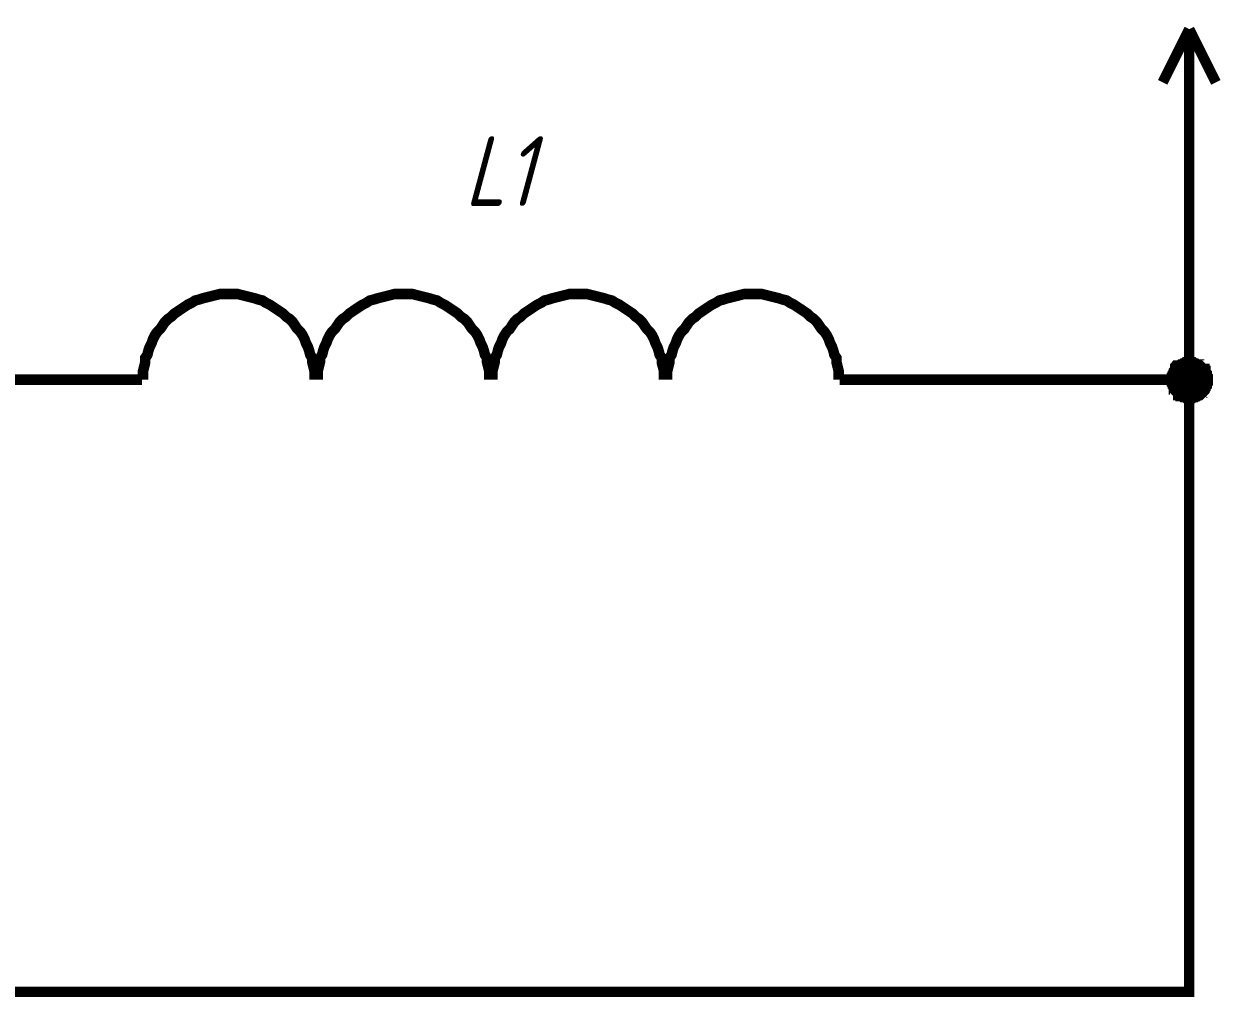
# Model space of a CAD drawing. Extents: x 260 to 1101, y 70 to 664.
# Drawn here: x 348.33 to 382.58, y 156.62 to 184.48 of the extents above; entities that cross this region are included whole.
import ezdxf

# ---------------------------------------------------------------- set-up
doc = ezdxf.new("R2010")
doc.units = 0
doc.header["$MEASUREMENT"] = 0
doc.layers.add('Sheet', color=255, linetype='CONTINUOUS')
doc.styles.add('GOST type A0', font='', dxfattribs={"oblique": 15, "height": 3.5})
doc.styles.get('GOST type A0').set_extended_font_data('GOST type A')

msp = doc.modelspace()

# ---------------------------------------------------------------- linework, layer by layer
at = {"layer": 'Sheet'}
for points, const_width in [([(381.673, 184.331), (380.912, 182.809)], 0.3), ([(381.673, 184.331), (382.434, 182.809)], 0.3), ([(381.673, 181.783), (381.673, 184.331)], 0.3), ([(381.673, 181.783), (381.673, 174.296), (381.673, 156.774), (339.188, 156.774)], 0.3), ([(354.188, 176.751), (354.064, 176.751), (353.94, 176.751), (353.815, 176.719), (353.691, 176.688), (353.567, 176.657), (353.443, 176.626), (353.349, 176.595), (353.225, 176.564), (353.132, 176.502), (353.008, 176.44), (352.915, 176.378), (352.822, 176.316), (352.728, 176.253), (352.635, 176.191), (352.542, 176.098), (352.449, 176.036), (352.356, 175.943), (352.294, 175.85), (352.231, 175.756), (352.138, 175.663), (352.076, 175.57), (352.014, 175.446), (351.983, 175.353), (351.921, 175.228), (351.89, 175.135), (351.859, 175.011), (351.797, 174.918), (351.797, 174.793), (351.766, 174.669), (351.735, 174.545), (351.735, 174.421), (351.735, 174.296)], 0.3), ([(356.641, 174.296), (356.641, 174.421), (356.641, 174.545), (356.61, 174.669), (356.579, 174.793), (356.579, 174.918), (356.517, 175.011), (356.486, 175.135), (356.455, 175.228), (356.393, 175.353), (356.362, 175.446), (356.3, 175.57), (356.238, 175.663), (356.145, 175.756), (356.082, 175.85), (356.02, 175.943), (355.927, 176.036), (355.834, 176.098), (355.741, 176.191), (355.648, 176.253), (355.554, 176.316), (355.461, 176.378), (355.368, 176.44), (355.244, 176.502), (355.151, 176.564), (355.027, 176.595), (354.933, 176.626), (354.809, 176.657), (354.685, 176.688), (354.561, 176.719), (354.436, 176.751), (354.312, 176.751), (354.188, 176.751)], 0.3), ([(359.188, 176.751), (359.064, 176.751), (358.94, 176.751), (358.815, 176.719), (358.691, 176.688), (358.567, 176.657), (358.443, 176.626), (358.35, 176.595), (358.225, 176.564), (358.132, 176.502), (358.008, 176.44), (357.915, 176.378), (357.822, 176.316), (357.728, 176.253), (357.635, 176.191), (357.542, 176.098), (357.449, 176.036), (357.356, 175.943), (357.294, 175.85), (357.231, 175.756), (357.138, 175.663), (357.076, 175.57), (357.014, 175.446), (356.983, 175.353), (356.921, 175.228), (356.89, 175.135), (356.859, 175.011), (356.797, 174.918), (356.797, 174.793), (356.766, 174.669), (356.735, 174.545), (356.735, 174.421), (356.735, 174.296)], 0.3), ([(361.641, 174.296), (361.641, 174.421), (361.641, 174.545), (361.61, 174.669), (361.579, 174.793), (361.579, 174.918), (361.517, 175.011), (361.486, 175.135), (361.455, 175.228), (361.393, 175.353), (361.362, 175.446), (361.3, 175.57), (361.238, 175.663), (361.145, 175.756), (361.082, 175.85), (361.02, 175.943), (360.927, 176.036), (360.834, 176.098), (360.741, 176.191), (360.648, 176.253), (360.555, 176.316), (360.461, 176.378), (360.368, 176.44), (360.244, 176.502), (360.151, 176.564), (360.027, 176.595), (359.933, 176.626), (359.809, 176.657), (359.685, 176.688), (359.561, 176.719), (359.436, 176.751), (359.312, 176.751), (359.188, 176.751)], 0.3), ([(364.188, 176.751), (364.064, 176.751), (363.94, 176.751), (363.815, 176.719), (363.691, 176.688), (363.567, 176.657), (363.443, 176.626), (363.35, 176.595), (363.225, 176.564), (363.132, 176.502), (363.008, 176.44), (362.915, 176.378), (362.822, 176.316), (362.728, 176.253), (362.635, 176.191), (362.542, 176.098), (362.449, 176.036), (362.356, 175.943), (362.294, 175.85), (362.232, 175.756), (362.138, 175.663), (362.076, 175.57), (362.014, 175.446), (361.983, 175.353), (361.921, 175.228), (361.89, 175.135), (361.859, 175.011), (361.797, 174.918), (361.797, 174.793), (361.766, 174.669), (361.735, 174.545), (361.735, 174.421), (361.735, 174.296)], 0.3), ([(366.642, 174.296), (366.642, 174.421), (366.642, 174.545), (366.61, 174.669), (366.579, 174.793), (366.579, 174.918), (366.517, 175.011), (366.486, 175.135), (366.455, 175.228), (366.393, 175.353), (366.362, 175.446), (366.3, 175.57), (366.238, 175.663), (366.145, 175.756), (366.082, 175.85), (366.02, 175.943), (365.927, 176.036), (365.834, 176.098), (365.741, 176.191), (365.648, 176.253), (365.555, 176.316), (365.461, 176.378), (365.368, 176.44), (365.244, 176.502), (365.151, 176.564), (365.027, 176.595), (364.933, 176.626), (364.809, 176.657), (364.685, 176.688), (364.561, 176.719), (364.437, 176.751), (364.312, 176.751), (364.188, 176.751)], 0.3), ([(369.188, 176.751), (369.064, 176.751), (368.94, 176.751), (368.815, 176.719), (368.691, 176.688), (368.567, 176.657), (368.443, 176.626), (368.35, 176.595), (368.225, 176.564), (368.132, 176.502), (368.008, 176.44), (367.915, 176.378), (367.822, 176.316), (367.728, 176.253), (367.635, 176.191), (367.542, 176.098), (367.449, 176.036), (367.356, 175.943), (367.294, 175.85), (367.232, 175.756), (367.138, 175.663), (367.076, 175.57), (367.014, 175.446), (366.983, 175.353), (366.921, 175.228), (366.89, 175.135), (366.859, 175.011), (366.797, 174.918), (366.797, 174.793), (366.766, 174.669), (366.735, 174.545), (366.735, 174.421), (366.735, 174.296)], 0.3), ([(371.642, 174.296), (371.642, 174.421), (371.642, 174.545), (371.61, 174.669), (371.579, 174.793), (371.579, 174.918), (371.517, 175.011), (371.486, 175.135), (371.455, 175.228), (371.393, 175.353), (371.362, 175.446), (371.3, 175.57), (371.238, 175.663), (371.145, 175.756), (371.083, 175.85), (371.02, 175.943), (370.927, 176.036), (370.834, 176.098), (370.741, 176.191), (370.648, 176.253), (370.555, 176.316), (370.461, 176.378), (370.368, 176.44), (370.244, 176.502), (370.151, 176.564), (370.027, 176.595), (369.933, 176.626), (369.809, 176.657), (369.685, 176.688), (369.561, 176.719), (369.437, 176.751), (369.312, 176.751), (369.188, 176.751)], 0.3), ([(381.176, 174.296), (381.176, 174.327), (381.176, 174.358), (381.176, 174.358), (381.176, 174.389), (381.176, 174.421), (381.207, 174.452), (381.207, 174.483), (381.207, 174.483), (381.238, 174.514), (381.238, 174.545), (381.238, 174.545), (381.269, 174.576), (381.269, 174.607), (381.3, 174.607), (381.3, 174.638), (381.331, 174.638), (381.331, 174.669), (381.362, 174.669), (381.362, 174.7), (381.393, 174.7), (381.424, 174.731), (381.424, 174.731), (381.455, 174.731), (381.486, 174.762), (381.486, 174.762), (381.517, 174.762), (381.548, 174.793), (381.58, 174.793), (381.611, 174.793), (381.611, 174.793), (381.642, 174.793), (381.673, 174.793)], 0.3), ([(381.176, 174.296), (381.176, 174.327), (381.176, 174.358), (381.176, 174.358), (381.176, 174.389), (381.176, 174.421), (381.207, 174.452), (381.207, 174.483), (381.207, 174.483), (381.238, 174.514), (381.238, 174.545), (381.238, 174.545), (381.269, 174.576), (381.269, 174.607), (381.3, 174.607), (381.3, 174.638), (381.331, 174.638), (381.331, 174.669), (381.362, 174.669), (381.362, 174.7), (381.393, 174.7), (381.424, 174.731), (381.424, 174.731), (381.455, 174.731), (381.486, 174.762), (381.486, 174.762), (381.517, 174.762), (381.548, 174.793), (381.58, 174.793), (381.611, 174.793), (381.611, 174.793), (381.642, 174.793), (381.673, 174.793)], 0.3), ([(381.176, 174.296), (381.176, 174.327), (381.176, 174.358), (381.176, 174.358), (381.176, 174.389), (381.176, 174.421), (381.207, 174.452), (381.207, 174.483), (381.207, 174.483), (381.238, 174.514), (381.238, 174.545), (381.238, 174.545), (381.269, 174.576), (381.269, 174.607), (381.3, 174.607), (381.3, 174.638), (381.331, 174.638), (381.331, 174.669), (381.362, 174.669), (381.362, 174.7), (381.393, 174.7), (381.424, 174.731), (381.424, 174.731), (381.455, 174.731), (381.486, 174.762), (381.486, 174.762), (381.517, 174.762), (381.548, 174.793), (381.58, 174.793), (381.611, 174.793), (381.611, 174.793), (381.642, 174.793), (381.673, 174.793)], 0.3), ([(381.176, 174.296), (381.176, 174.327), (381.176, 174.358), (381.176, 174.358), (381.176, 174.389), (381.176, 174.421), (381.207, 174.452), (381.207, 174.483), (381.207, 174.483), (381.238, 174.514), (381.238, 174.545), (381.238, 174.545), (381.269, 174.576), (381.269, 174.607), (381.3, 174.607), (381.3, 174.638), (381.331, 174.638), (381.331, 174.669), (381.362, 174.669), (381.362, 174.7), (381.393, 174.7), (381.424, 174.731), (381.424, 174.731), (381.455, 174.731), (381.486, 174.762), (381.486, 174.762), (381.517, 174.762), (381.548, 174.793), (381.58, 174.793), (381.611, 174.793), (381.611, 174.793), (381.642, 174.793), (381.673, 174.793)], 0.3), ([(381.176, 174.296), (381.176, 174.327), (381.176, 174.358), (381.176, 174.358), (381.176, 174.389), (381.176, 174.421), (381.207, 174.452), (381.207, 174.483), (381.207, 174.483), (381.238, 174.514), (381.238, 174.545), (381.238, 174.545), (381.269, 174.576), (381.269, 174.607), (381.3, 174.607), (381.3, 174.638), (381.331, 174.638), (381.331, 174.669), (381.362, 174.669), (381.362, 174.7), (381.393, 174.7), (381.424, 174.731), (381.424, 174.731), (381.455, 174.731), (381.486, 174.762), (381.486, 174.762), (381.517, 174.762), (381.548, 174.793), (381.58, 174.793), (381.611, 174.793), (381.611, 174.793), (381.642, 174.793), (381.673, 174.793)], 0.0991), ([(381.176, 174.296), (381.176, 174.327), (381.176, 174.358), (381.176, 174.358), (381.176, 174.389), (381.176, 174.421), (381.207, 174.452), (381.207, 174.483), (381.207, 174.483), (381.238, 174.514), (381.238, 174.545), (381.238, 174.545), (381.269, 174.576), (381.269, 174.607), (381.3, 174.607), (381.3, 174.638), (381.331, 174.638), (381.331, 174.669), (381.362, 174.669), (381.362, 174.7), (381.393, 174.7), (381.424, 174.731), (381.424, 174.731), (381.455, 174.731), (381.486, 174.762), (381.486, 174.762), (381.517, 174.762), (381.548, 174.793), (381.58, 174.793), (381.611, 174.793), (381.611, 174.793), (381.642, 174.793), (381.673, 174.793)], 0.0991), ([(381.176, 174.296), (381.176, 174.327), (381.176, 174.358), (381.176, 174.358), (381.176, 174.389), (381.176, 174.421), (381.207, 174.452), (381.207, 174.483), (381.207, 174.483), (381.238, 174.514), (381.238, 174.545), (381.238, 174.545), (381.269, 174.576), (381.269, 174.607), (381.3, 174.607), (381.3, 174.638), (381.331, 174.638), (381.331, 174.669), (381.362, 174.669), (381.362, 174.7), (381.393, 174.7), (381.424, 174.731), (381.424, 174.731), (381.455, 174.731), (381.486, 174.762), (381.486, 174.762), (381.517, 174.762), (381.548, 174.793), (381.58, 174.793), (381.611, 174.793), (381.611, 174.793), (381.642, 174.793), (381.673, 174.793)], 0.0991), ([(381.176, 174.296), (381.176, 174.327), (381.176, 174.358), (381.176, 174.358), (381.176, 174.389), (381.176, 174.421), (381.207, 174.452), (381.207, 174.483), (381.207, 174.483), (381.238, 174.514), (381.238, 174.545), (381.238, 174.545), (381.269, 174.576), (381.269, 174.607), (381.3, 174.607), (381.3, 174.638), (381.331, 174.638), (381.331, 174.669), (381.362, 174.669), (381.362, 174.7), (381.393, 174.7), (381.424, 174.731), (381.424, 174.731), (381.455, 174.731), (381.486, 174.762), (381.486, 174.762), (381.517, 174.762), (381.548, 174.793), (381.58, 174.793), (381.611, 174.793), (381.611, 174.793), (381.642, 174.793), (381.673, 174.793)], 0.0991), ([(381.673, 174.793), (381.673, 174.793)], 0.3), ([(381.673, 174.793), (381.704, 174.793), (381.735, 174.793), (381.735, 174.793), (381.766, 174.793), (381.797, 174.793), (381.828, 174.762), (381.859, 174.762), (381.859, 174.762), (381.89, 174.731), (381.921, 174.731), (381.952, 174.731), (381.952, 174.7), (381.983, 174.7), (382.014, 174.669), (382.014, 174.669), (382.045, 174.638), (382.045, 174.638), (382.076, 174.607), (382.107, 174.607), (382.107, 174.576), (382.107, 174.545), (382.139, 174.545), (382.139, 174.514), (382.17, 174.483), (382.17, 174.483), (382.17, 174.452), (382.17, 174.421), (382.201, 174.389), (382.201, 174.358), (382.201, 174.358), (382.201, 174.327), (382.201, 174.296)], 0.3), ([(381.673, 174.793), (381.673, 174.793)], 0.3), ([(381.673, 174.793), (381.704, 174.793), (381.735, 174.793), (381.735, 174.793), (381.766, 174.793), (381.797, 174.793), (381.828, 174.762), (381.859, 174.762), (381.859, 174.762), (381.89, 174.731), (381.921, 174.731), (381.952, 174.731), (381.952, 174.7), (381.983, 174.7), (382.014, 174.669), (382.014, 174.669), (382.045, 174.638), (382.045, 174.638), (382.076, 174.607), (382.107, 174.607), (382.107, 174.576), (382.107, 174.545), (382.139, 174.545), (382.139, 174.514), (382.17, 174.483), (382.17, 174.483), (382.17, 174.452), (382.17, 174.421), (382.201, 174.389), (382.201, 174.358), (382.201, 174.358), (382.201, 174.327), (382.201, 174.296)], 0.3), ([(381.673, 174.793), (381.673, 174.793)], 0.3), ([(381.673, 174.793), (381.704, 174.793), (381.735, 174.793), (381.735, 174.793), (381.766, 174.793), (381.797, 174.793), (381.828, 174.762), (381.859, 174.762), (381.859, 174.762), (381.89, 174.731), (381.921, 174.731), (381.952, 174.731), (381.952, 174.7), (381.983, 174.7), (382.014, 174.669), (382.014, 174.669), (382.045, 174.638), (382.045, 174.638), (382.076, 174.607), (382.107, 174.607), (382.107, 174.576), (382.107, 174.545), (382.139, 174.545), (382.139, 174.514), (382.17, 174.483), (382.17, 174.483), (382.17, 174.452), (382.17, 174.421), (382.201, 174.389), (382.201, 174.358), (382.201, 174.358), (382.201, 174.327), (382.201, 174.296)], 0.3), ([(381.673, 174.793), (381.673, 174.793)], 0.3), ([(381.673, 174.793), (381.704, 174.793), (381.735, 174.793), (381.735, 174.793), (381.766, 174.793), (381.797, 174.793), (381.828, 174.762), (381.859, 174.762), (381.859, 174.762), (381.89, 174.731), (381.921, 174.731), (381.952, 174.731), (381.952, 174.7), (381.983, 174.7), (382.014, 174.669), (382.014, 174.669), (382.045, 174.638), (382.045, 174.638), (382.076, 174.607), (382.107, 174.607), (382.107, 174.576), (382.107, 174.545), (382.139, 174.545), (382.139, 174.514), (382.17, 174.483), (382.17, 174.483), (382.17, 174.452), (382.17, 174.421), (382.201, 174.389), (382.201, 174.358), (382.201, 174.358), (382.201, 174.327), (382.201, 174.296)], 0.3), ([(381.673, 174.793), (381.673, 174.793)], 0.0991), ([(381.673, 174.793), (381.704, 174.793), (381.735, 174.793), (381.735, 174.793), (381.766, 174.793), (381.797, 174.793), (381.828, 174.762), (381.859, 174.762), (381.859, 174.762), (381.89, 174.731), (381.921, 174.731), (381.952, 174.731), (381.952, 174.7), (381.983, 174.7), (382.014, 174.669), (382.014, 174.669), (382.045, 174.638), (382.045, 174.638), (382.076, 174.607), (382.107, 174.607), (382.107, 174.576), (382.107, 174.545), (382.139, 174.545), (382.139, 174.514), (382.17, 174.483), (382.17, 174.483), (382.17, 174.452), (382.17, 174.421), (382.201, 174.389), (382.201, 174.358), (382.201, 174.358), (382.201, 174.327), (382.201, 174.296)], 0.0991), ([(381.673, 174.793), (381.673, 174.793)], 0.0991), ([(381.673, 174.793), (381.704, 174.793), (381.735, 174.793), (381.735, 174.793), (381.766, 174.793), (381.797, 174.793), (381.828, 174.762), (381.859, 174.762), (381.859, 174.762), (381.89, 174.731), (381.921, 174.731), (381.952, 174.731), (381.952, 174.7), (381.983, 174.7), (382.014, 174.669), (382.014, 174.669), (382.045, 174.638), (382.045, 174.638), (382.076, 174.607), (382.107, 174.607), (382.107, 174.576), (382.107, 174.545), (382.139, 174.545), (382.139, 174.514), (382.17, 174.483), (382.17, 174.483), (382.17, 174.452), (382.17, 174.421), (382.201, 174.389), (382.201, 174.358), (382.201, 174.358), (382.201, 174.327), (382.201, 174.296)], 0.0991), ([(381.673, 174.793), (381.673, 174.793)], 0.0991), ([(381.673, 174.793), (381.704, 174.793), (381.735, 174.793), (381.735, 174.793), (381.766, 174.793), (381.797, 174.793), (381.828, 174.762), (381.859, 174.762), (381.859, 174.762), (381.89, 174.731), (381.921, 174.731), (381.952, 174.731), (381.952, 174.7), (381.983, 174.7), (382.014, 174.669), (382.014, 174.669), (382.045, 174.638), (382.045, 174.638), (382.076, 174.607), (382.107, 174.607), (382.107, 174.576), (382.107, 174.545), (382.139, 174.545), (382.139, 174.514), (382.17, 174.483), (382.17, 174.483), (382.17, 174.452), (382.17, 174.421), (382.201, 174.389), (382.201, 174.358), (382.201, 174.358), (382.201, 174.327), (382.201, 174.296)], 0.0991), ([(381.673, 174.793), (381.673, 174.793)], 0.0991), ([(381.673, 174.793), (381.704, 174.793), (381.735, 174.793), (381.735, 174.793), (381.766, 174.793), (381.797, 174.793), (381.828, 174.762), (381.859, 174.762), (381.859, 174.762), (381.89, 174.731), (381.921, 174.731), (381.952, 174.731), (381.952, 174.7), (381.983, 174.7), (382.014, 174.669), (382.014, 174.669), (382.045, 174.638), (382.045, 174.638), (382.076, 174.607), (382.107, 174.607), (382.107, 174.576), (382.107, 174.545), (382.139, 174.545), (382.139, 174.514), (382.17, 174.483), (382.17, 174.483), (382.17, 174.452), (382.17, 174.421), (382.201, 174.389), (382.201, 174.358), (382.201, 174.358), (382.201, 174.327), (382.201, 174.296)], 0.0991), ([(314.219, 174.296), (339.188, 174.296), (349.188, 174.296)], 0.3), ([(351.704, 174.296), (349.188, 174.296)], 0.3), ([(371.673, 174.296), (374.188, 174.296)], 0.3), ([(374.188, 174.296), (381.673, 174.296)], 0.3), ([(381.673, 173.768), (381.642, 173.768), (381.611, 173.768), (381.611, 173.768), (381.58, 173.768), (381.548, 173.799), (381.517, 173.799), (381.486, 173.799), (381.486, 173.799), (381.455, 173.83), (381.424, 173.83), (381.424, 173.861), (381.393, 173.861), (381.362, 173.861), (381.362, 173.892), (381.331, 173.923), (381.331, 173.923), (381.3, 173.955), (381.3, 173.955), (381.269, 173.986), (381.269, 174.017), (381.238, 174.017), (381.238, 174.048), (381.238, 174.079), (381.207, 174.11), (381.207, 174.11), (381.207, 174.141), (381.176, 174.172), (381.176, 174.203), (381.176, 174.234), (381.176, 174.234), (381.176, 174.265), (381.176, 174.296)], 0.3), ([(381.176, 174.296), (381.176, 174.296)], 0.3), ([(381.673, 173.768), (381.642, 173.768), (381.611, 173.768), (381.611, 173.768), (381.58, 173.768), (381.548, 173.799), (381.517, 173.799), (381.486, 173.799), (381.486, 173.799), (381.455, 173.83), (381.424, 173.83), (381.424, 173.861), (381.393, 173.861), (381.362, 173.861), (381.362, 173.892), (381.331, 173.923), (381.331, 173.923), (381.3, 173.955), (381.3, 173.955), (381.269, 173.986), (381.269, 174.017), (381.238, 174.017), (381.238, 174.048), (381.238, 174.079), (381.207, 174.11), (381.207, 174.11), (381.207, 174.141), (381.176, 174.172), (381.176, 174.203), (381.176, 174.234), (381.176, 174.234), (381.176, 174.265), (381.176, 174.296)], 0.3), ([(381.176, 174.296), (381.176, 174.296)], 0.3), ([(381.673, 173.768), (381.642, 173.768), (381.611, 173.768), (381.611, 173.768), (381.58, 173.768), (381.548, 173.799), (381.517, 173.799), (381.486, 173.799), (381.486, 173.799), (381.455, 173.83), (381.424, 173.83), (381.424, 173.861), (381.393, 173.861), (381.362, 173.861), (381.362, 173.892), (381.331, 173.923), (381.331, 173.923), (381.3, 173.955), (381.3, 173.955), (381.269, 173.986), (381.269, 174.017), (381.238, 174.017), (381.238, 174.048), (381.238, 174.079), (381.207, 174.11), (381.207, 174.11), (381.207, 174.141), (381.176, 174.172), (381.176, 174.203), (381.176, 174.234), (381.176, 174.234), (381.176, 174.265), (381.176, 174.296)], 0.3), ([(381.176, 174.296), (381.176, 174.296)], 0.3), ([(381.673, 173.768), (381.642, 173.768), (381.611, 173.768), (381.611, 173.768), (381.58, 173.768), (381.548, 173.799), (381.517, 173.799), (381.486, 173.799), (381.486, 173.799), (381.455, 173.83), (381.424, 173.83), (381.424, 173.861), (381.393, 173.861), (381.362, 173.861), (381.362, 173.892), (381.331, 173.923), (381.331, 173.923), (381.3, 173.955), (381.3, 173.955), (381.269, 173.986), (381.269, 174.017), (381.238, 174.017), (381.238, 174.048), (381.238, 174.079), (381.207, 174.11), (381.207, 174.11), (381.207, 174.141), (381.176, 174.172), (381.176, 174.203), (381.176, 174.234), (381.176, 174.234), (381.176, 174.265), (381.176, 174.296)], 0.3), ([(381.176, 174.296), (381.176, 174.296)], 0.3), ([(382.201, 174.296), (382.201, 174.265), (382.201, 174.234), (382.201, 174.234), (382.201, 174.203), (382.17, 174.172), (382.17, 174.141), (382.17, 174.11), (382.17, 174.11), (382.139, 174.079), (382.139, 174.048), (382.107, 174.017), (382.107, 174.017), (382.107, 173.986), (382.076, 173.955), (382.045, 173.955), (382.045, 173.923), (382.014, 173.923), (382.014, 173.892), (381.983, 173.861), (381.952, 173.861), (381.952, 173.861), (381.921, 173.83), (381.89, 173.83), (381.859, 173.799), (381.859, 173.799), (381.828, 173.799), (381.797, 173.799), (381.766, 173.768), (381.735, 173.768), (381.735, 173.768), (381.704, 173.768), (381.673, 173.768)], 0.3), ([(382.201, 174.296), (382.201, 174.265), (382.201, 174.234), (382.201, 174.234), (382.201, 174.203), (382.17, 174.172), (382.17, 174.141), (382.17, 174.11), (382.17, 174.11), (382.139, 174.079), (382.139, 174.048), (382.107, 174.017), (382.107, 174.017), (382.107, 173.986), (382.076, 173.955), (382.045, 173.955), (382.045, 173.923), (382.014, 173.923), (382.014, 173.892), (381.983, 173.861), (381.952, 173.861), (381.952, 173.861), (381.921, 173.83), (381.89, 173.83), (381.859, 173.799), (381.859, 173.799), (381.828, 173.799), (381.797, 173.799), (381.766, 173.768), (381.735, 173.768), (381.735, 173.768), (381.704, 173.768), (381.673, 173.768)], 0.3), ([(382.201, 174.296), (382.201, 174.265), (382.201, 174.234), (382.201, 174.234), (382.201, 174.203), (382.17, 174.172), (382.17, 174.141), (382.17, 174.11), (382.17, 174.11), (382.139, 174.079), (382.139, 174.048), (382.107, 174.017), (382.107, 174.017), (382.107, 173.986), (382.076, 173.955), (382.045, 173.955), (382.045, 173.923), (382.014, 173.923), (382.014, 173.892), (381.983, 173.861), (381.952, 173.861), (381.952, 173.861), (381.921, 173.83), (381.89, 173.83), (381.859, 173.799), (381.859, 173.799), (381.828, 173.799), (381.797, 173.799), (381.766, 173.768), (381.735, 173.768), (381.735, 173.768), (381.704, 173.768), (381.673, 173.768)], 0.3), ([(382.201, 174.296), (382.201, 174.265), (382.201, 174.234), (382.201, 174.234), (382.201, 174.203), (382.17, 174.172), (382.17, 174.141), (382.17, 174.11), (382.17, 174.11), (382.139, 174.079), (382.139, 174.048), (382.107, 174.017), (382.107, 174.017), (382.107, 173.986), (382.076, 173.955), (382.045, 173.955), (382.045, 173.923), (382.014, 173.923), (382.014, 173.892), (381.983, 173.861), (381.952, 173.861), (381.952, 173.861), (381.921, 173.83), (381.89, 173.83), (381.859, 173.799), (381.859, 173.799), (381.828, 173.799), (381.797, 173.799), (381.766, 173.768), (381.735, 173.768), (381.735, 173.768), (381.704, 173.768), (381.673, 173.768)], 0.3), ([(382.201, 174.296), (382.201, 174.296), (382.201, 174.296), (382.201, 174.296), (382.201, 174.296), (382.201, 174.296), (382.201, 174.296), (382.201, 174.296), (382.201, 174.296), (382.201, 174.296), (382.201, 174.296), (382.201, 174.296), (382.201, 174.296), (382.201, 174.296), (382.201, 174.296), (382.201, 174.296), (382.201, 174.296), (382.201, 174.296), (382.201, 174.296), (382.201, 174.296), (382.201, 174.296), (382.201, 174.296), (382.201, 174.296), (382.201, 174.296), (382.201, 174.296), (382.201, 174.296), (382.201, 174.296), (382.201, 174.296), (382.201, 174.296), (382.201, 174.296), (382.201, 174.296), (382.201, 174.296), (382.201, 174.296)], 0.3), ([(382.201, 174.296), (382.201, 174.296)], 0.3), ([(382.201, 174.296), (382.201, 174.296), (382.201, 174.296), (382.201, 174.296), (382.201, 174.296), (382.201, 174.296), (382.201, 174.296), (382.201, 174.296), (382.201, 174.296), (382.201, 174.296), (382.201, 174.296), (382.201, 174.296), (382.201, 174.296), (382.201, 174.296), (382.201, 174.296), (382.201, 174.296), (382.201, 174.296), (382.201, 174.296), (382.201, 174.296), (382.201, 174.296), (382.201, 174.296), (382.201, 174.296), (382.201, 174.296), (382.201, 174.296), (382.201, 174.296), (382.201, 174.296), (382.201, 174.296), (382.201, 174.296), (382.201, 174.296), (382.201, 174.296), (382.201, 174.296), (382.201, 174.296), (382.201, 174.296)], 0.3), ([(382.201, 174.296), (382.201, 174.296)], 0.3), ([(382.201, 174.296), (382.201, 174.296), (382.201, 174.296), (382.201, 174.296), (382.201, 174.296), (382.201, 174.296), (382.201, 174.296), (382.201, 174.296), (382.201, 174.296), (382.201, 174.296), (382.201, 174.296), (382.201, 174.296), (382.201, 174.296), (382.201, 174.296), (382.201, 174.296), (382.201, 174.296), (382.201, 174.296), (382.201, 174.296), (382.201, 174.296), (382.201, 174.296), (382.201, 174.296), (382.201, 174.296), (382.201, 174.296), (382.201, 174.296), (382.201, 174.296), (382.201, 174.296), (382.201, 174.296), (382.201, 174.296), (382.201, 174.296), (382.201, 174.296), (382.201, 174.296), (382.201, 174.296), (382.201, 174.296)], 0.3), ([(382.201, 174.296), (382.201, 174.296)], 0.3), ([(382.201, 174.296), (382.201, 174.296), (382.201, 174.296), (382.201, 174.296), (382.201, 174.296), (382.201, 174.296), (382.201, 174.296), (382.201, 174.296), (382.201, 174.296), (382.201, 174.296), (382.201, 174.296), (382.201, 174.296), (382.201, 174.296), (382.201, 174.296), (382.201, 174.296), (382.201, 174.296), (382.201, 174.296), (382.201, 174.296), (382.201, 174.296), (382.201, 174.296), (382.201, 174.296), (382.201, 174.296), (382.201, 174.296), (382.201, 174.296), (382.201, 174.296), (382.201, 174.296), (382.201, 174.296), (382.201, 174.296), (382.201, 174.296), (382.201, 174.296), (382.201, 174.296), (382.201, 174.296), (382.201, 174.296)], 0.3), ([(382.201, 174.296), (382.201, 174.296)], 0.3), ([(381.673, 173.768), (381.642, 173.768), (381.611, 173.768), (381.611, 173.768), (381.58, 173.768), (381.548, 173.799), (381.517, 173.799), (381.486, 173.799), (381.486, 173.799), (381.455, 173.83), (381.424, 173.83), (381.424, 173.861), (381.393, 173.861), (381.362, 173.861), (381.362, 173.892), (381.331, 173.923), (381.331, 173.923), (381.3, 173.955), (381.3, 173.955), (381.269, 173.986), (381.269, 174.017), (381.238, 174.017), (381.238, 174.048), (381.238, 174.079), (381.207, 174.11), (381.207, 174.11), (381.207, 174.141), (381.176, 174.172), (381.176, 174.203), (381.176, 174.234), (381.176, 174.234), (381.176, 174.265), (381.176, 174.296)], 0.0991), ([(381.176, 174.296), (381.176, 174.296)], 0.0991), ([(381.673, 173.768), (381.642, 173.768), (381.611, 173.768), (381.611, 173.768), (381.58, 173.768), (381.548, 173.799), (381.517, 173.799), (381.486, 173.799), (381.486, 173.799), (381.455, 173.83), (381.424, 173.83), (381.424, 173.861), (381.393, 173.861), (381.362, 173.861), (381.362, 173.892), (381.331, 173.923), (381.331, 173.923), (381.3, 173.955), (381.3, 173.955), (381.269, 173.986), (381.269, 174.017), (381.238, 174.017), (381.238, 174.048), (381.238, 174.079), (381.207, 174.11), (381.207, 174.11), (381.207, 174.141), (381.176, 174.172), (381.176, 174.203), (381.176, 174.234), (381.176, 174.234), (381.176, 174.265), (381.176, 174.296)], 0.0991), ([(381.176, 174.296), (381.176, 174.296)], 0.0991), ([(381.673, 173.768), (381.642, 173.768), (381.611, 173.768), (381.611, 173.768), (381.58, 173.768), (381.548, 173.799), (381.517, 173.799), (381.486, 173.799), (381.486, 173.799), (381.455, 173.83), (381.424, 173.83), (381.424, 173.861), (381.393, 173.861), (381.362, 173.861), (381.362, 173.892), (381.331, 173.923), (381.331, 173.923), (381.3, 173.955), (381.3, 173.955), (381.269, 173.986), (381.269, 174.017), (381.238, 174.017), (381.238, 174.048), (381.238, 174.079), (381.207, 174.11), (381.207, 174.11), (381.207, 174.141), (381.176, 174.172), (381.176, 174.203), (381.176, 174.234), (381.176, 174.234), (381.176, 174.265), (381.176, 174.296)], 0.0991), ([(381.176, 174.296), (381.176, 174.296)], 0.0991), ([(381.673, 173.768), (381.642, 173.768), (381.611, 173.768), (381.611, 173.768), (381.58, 173.768), (381.548, 173.799), (381.517, 173.799), (381.486, 173.799), (381.486, 173.799), (381.455, 173.83), (381.424, 173.83), (381.424, 173.861), (381.393, 173.861), (381.362, 173.861), (381.362, 173.892), (381.331, 173.923), (381.331, 173.923), (381.3, 173.955), (381.3, 173.955), (381.269, 173.986), (381.269, 174.017), (381.238, 174.017), (381.238, 174.048), (381.238, 174.079), (381.207, 174.11), (381.207, 174.11), (381.207, 174.141), (381.176, 174.172), (381.176, 174.203), (381.176, 174.234), (381.176, 174.234), (381.176, 174.265), (381.176, 174.296)], 0.0991), ([(381.176, 174.296), (381.176, 174.296)], 0.0991), ([(382.201, 174.296), (382.201, 174.265), (382.201, 174.234), (382.201, 174.234), (382.201, 174.203), (382.17, 174.172), (382.17, 174.141), (382.17, 174.11), (382.17, 174.11), (382.139, 174.079), (382.139, 174.048), (382.107, 174.017), (382.107, 174.017), (382.107, 173.986), (382.076, 173.955), (382.045, 173.955), (382.045, 173.923), (382.014, 173.923), (382.014, 173.892), (381.983, 173.861), (381.952, 173.861), (381.952, 173.861), (381.921, 173.83), (381.89, 173.83), (381.859, 173.799), (381.859, 173.799), (381.828, 173.799), (381.797, 173.799), (381.766, 173.768), (381.735, 173.768), (381.735, 173.768), (381.704, 173.768), (381.673, 173.768)], 0.0991), ([(382.201, 174.296), (382.201, 174.265), (382.201, 174.234), (382.201, 174.234), (382.201, 174.203), (382.17, 174.172), (382.17, 174.141), (382.17, 174.11), (382.17, 174.11), (382.139, 174.079), (382.139, 174.048), (382.107, 174.017), (382.107, 174.017), (382.107, 173.986), (382.076, 173.955), (382.045, 173.955), (382.045, 173.923), (382.014, 173.923), (382.014, 173.892), (381.983, 173.861), (381.952, 173.861), (381.952, 173.861), (381.921, 173.83), (381.89, 173.83), (381.859, 173.799), (381.859, 173.799), (381.828, 173.799), (381.797, 173.799), (381.766, 173.768), (381.735, 173.768), (381.735, 173.768), (381.704, 173.768), (381.673, 173.768)], 0.0991), ([(382.201, 174.296), (382.201, 174.265), (382.201, 174.234), (382.201, 174.234), (382.201, 174.203), (382.17, 174.172), (382.17, 174.141), (382.17, 174.11), (382.17, 174.11), (382.139, 174.079), (382.139, 174.048), (382.107, 174.017), (382.107, 174.017), (382.107, 173.986), (382.076, 173.955), (382.045, 173.955), (382.045, 173.923), (382.014, 173.923), (382.014, 173.892), (381.983, 173.861), (381.952, 173.861), (381.952, 173.861), (381.921, 173.83), (381.89, 173.83), (381.859, 173.799), (381.859, 173.799), (381.828, 173.799), (381.797, 173.799), (381.766, 173.768), (381.735, 173.768), (381.735, 173.768), (381.704, 173.768), (381.673, 173.768)], 0.0991), ([(382.201, 174.296), (382.201, 174.265), (382.201, 174.234), (382.201, 174.234), (382.201, 174.203), (382.17, 174.172), (382.17, 174.141), (382.17, 174.11), (382.17, 174.11), (382.139, 174.079), (382.139, 174.048), (382.107, 174.017), (382.107, 174.017), (382.107, 173.986), (382.076, 173.955), (382.045, 173.955), (382.045, 173.923), (382.014, 173.923), (382.014, 173.892), (381.983, 173.861), (381.952, 173.861), (381.952, 173.861), (381.921, 173.83), (381.89, 173.83), (381.859, 173.799), (381.859, 173.799), (381.828, 173.799), (381.797, 173.799), (381.766, 173.768), (381.735, 173.768), (381.735, 173.768), (381.704, 173.768), (381.673, 173.768)], 0.0991), ([(382.201, 174.296), (382.201, 174.296), (382.201, 174.296), (382.201, 174.296), (382.201, 174.296), (382.201, 174.296), (382.201, 174.296), (382.201, 174.296), (382.201, 174.296), (382.201, 174.296), (382.201, 174.296), (382.201, 174.296), (382.201, 174.296), (382.201, 174.296), (382.201, 174.296), (382.201, 174.296), (382.201, 174.296), (382.201, 174.296), (382.201, 174.296), (382.201, 174.296), (382.201, 174.296), (382.201, 174.296), (382.201, 174.296), (382.201, 174.296), (382.201, 174.296), (382.201, 174.296), (382.201, 174.296), (382.201, 174.296), (382.201, 174.296), (382.201, 174.296), (382.201, 174.296), (382.201, 174.296), (382.201, 174.296)], 0.0991), ([(382.201, 174.296), (382.201, 174.296)], 0.0991), ([(382.201, 174.296), (382.201, 174.296), (382.201, 174.296), (382.201, 174.296), (382.201, 174.296), (382.201, 174.296), (382.201, 174.296), (382.201, 174.296), (382.201, 174.296), (382.201, 174.296), (382.201, 174.296), (382.201, 174.296), (382.201, 174.296), (382.201, 174.296), (382.201, 174.296), (382.201, 174.296), (382.201, 174.296), (382.201, 174.296), (382.201, 174.296), (382.201, 174.296), (382.201, 174.296), (382.201, 174.296), (382.201, 174.296), (382.201, 174.296), (382.201, 174.296), (382.201, 174.296), (382.201, 174.296), (382.201, 174.296), (382.201, 174.296), (382.201, 174.296), (382.201, 174.296), (382.201, 174.296), (382.201, 174.296)], 0.0991), ([(382.201, 174.296), (382.201, 174.296)], 0.0991), ([(382.201, 174.296), (382.201, 174.296), (382.201, 174.296), (382.201, 174.296), (382.201, 174.296), (382.201, 174.296), (382.201, 174.296), (382.201, 174.296), (382.201, 174.296), (382.201, 174.296), (382.201, 174.296), (382.201, 174.296), (382.201, 174.296), (382.201, 174.296), (382.201, 174.296), (382.201, 174.296), (382.201, 174.296), (382.201, 174.296), (382.201, 174.296), (382.201, 174.296), (382.201, 174.296), (382.201, 174.296), (382.201, 174.296), (382.201, 174.296), (382.201, 174.296), (382.201, 174.296), (382.201, 174.296), (382.201, 174.296), (382.201, 174.296), (382.201, 174.296), (382.201, 174.296), (382.201, 174.296), (382.201, 174.296)], 0.0991), ([(382.201, 174.296), (382.201, 174.296)], 0.0991), ([(382.201, 174.296), (382.201, 174.296), (382.201, 174.296), (382.201, 174.296), (382.201, 174.296), (382.201, 174.296), (382.201, 174.296), (382.201, 174.296), (382.201, 174.296), (382.201, 174.296), (382.201, 174.296), (382.201, 174.296), (382.201, 174.296), (382.201, 174.296), (382.201, 174.296), (382.201, 174.296), (382.201, 174.296), (382.201, 174.296), (382.201, 174.296), (382.201, 174.296), (382.201, 174.296), (382.201, 174.296), (382.201, 174.296), (382.201, 174.296), (382.201, 174.296), (382.201, 174.296), (382.201, 174.296), (382.201, 174.296), (382.201, 174.296), (382.201, 174.296), (382.201, 174.296), (382.201, 174.296), (382.201, 174.296)], 0.0991), ([(382.201, 174.296), (382.201, 174.296)], 0.0991)]:
    msp.add_lwpolyline(points, dxfattribs=dict(at, const_width=const_width))
at = {"layer": 'Sheet', "const_width": 0.508}
msp.add_lwpolyline([(381.309, 174.297, 1), (381.817, 174.297, 1)], format="xyb", close=True, dxfattribs=at)

# ---------------------------------------------------------------- texts
at = {"layer": 'Sheet', "style": 'GOST type A0', "oblique": 15}
msp.add_text('L1', height=2, dxfattribs=at).set_placement((360.927, 179.267))

doc.saveas('drawing.dxf')
